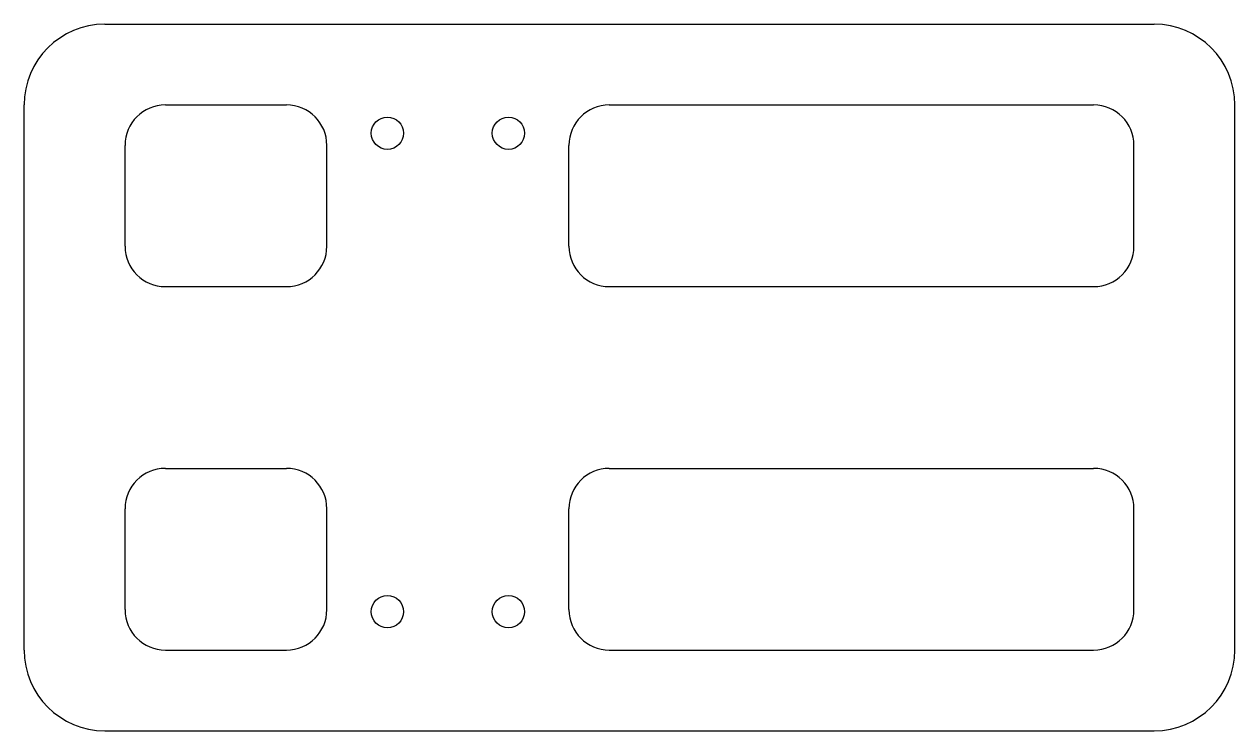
# Model space of a CAD drawing. Header units: millimetres. Extents: x -42 to 78, y -35 to 35.
import ezdxf

# ---------------------------------------------------------------- set-up
doc = ezdxf.new("R2010")
doc.units = ezdxf.units.MM

msp = doc.modelspace()

# ---------------------------------------------------------------- linework, layer by layer
for p, q in [((-34, 35), (70, 35)), ((-42, -27), (-42, 27)), ((-28, 27), (-16, 27)), ((16, 27), (64, 27)), ((78, -27), (78, 27)), ((-32, 13), (-32, 23)), ((-12, 13), (-12, 23)), ((12, 13), (12, 23)), ((68, 13), (68, 23)), ((-28, 9), (-16, 9)), ((16, 9), (64, 9)), ((-28, -9), (-16, -9)), ((16, -9), (64, -9)), ((-32, -23), (-32, -13)), ((-12, -23), (-12, -13)), ((12, -23), (12, -13)), ((68, -23), (68, -13)), ((-28, -27), (-16, -27)), ((16, -27), (64, -27)), ((-34, -35), (70, -35))]:
    msp.add_line(p, q)
for centre in [(-6, 24.2), (6, 24.2), (-6, -23.2), (6, -23.2)]:
    msp.add_circle(centre, 1.6)
for centre, radius, start, end in [((-34, 27), 8, 90, 180), ((70, 27), 8, 0, 90), ((-28, 23), 4, 90, 180), ((-16, 23), 4, 0, 90), ((16, 23), 4, 90, 180), ((64, 23), 4, 0, 90), ((-28, 13), 4, 180, 270), ((-16, 13), 4, -90, 0), ((16, 13), 4, 180, 270), ((64, 13), 4, -90, 0), ((-28, -13), 4, 90, 180), ((-16, -13), 4, 0, 90), ((16, -13), 4, 90, 180), ((64, -13), 4, 0, 90), ((-28, -23), 4, 180, 270), ((-16, -23), 4, -90, 0), ((16, -23), 4, 180, 270), ((64, -23), 4, -90, 0), ((-34, -27), 8, 180, 270), ((70, -27), 8, -90, 0)]:
    msp.add_arc(centre, radius, start, end)

doc.saveas('drawing.dxf')
